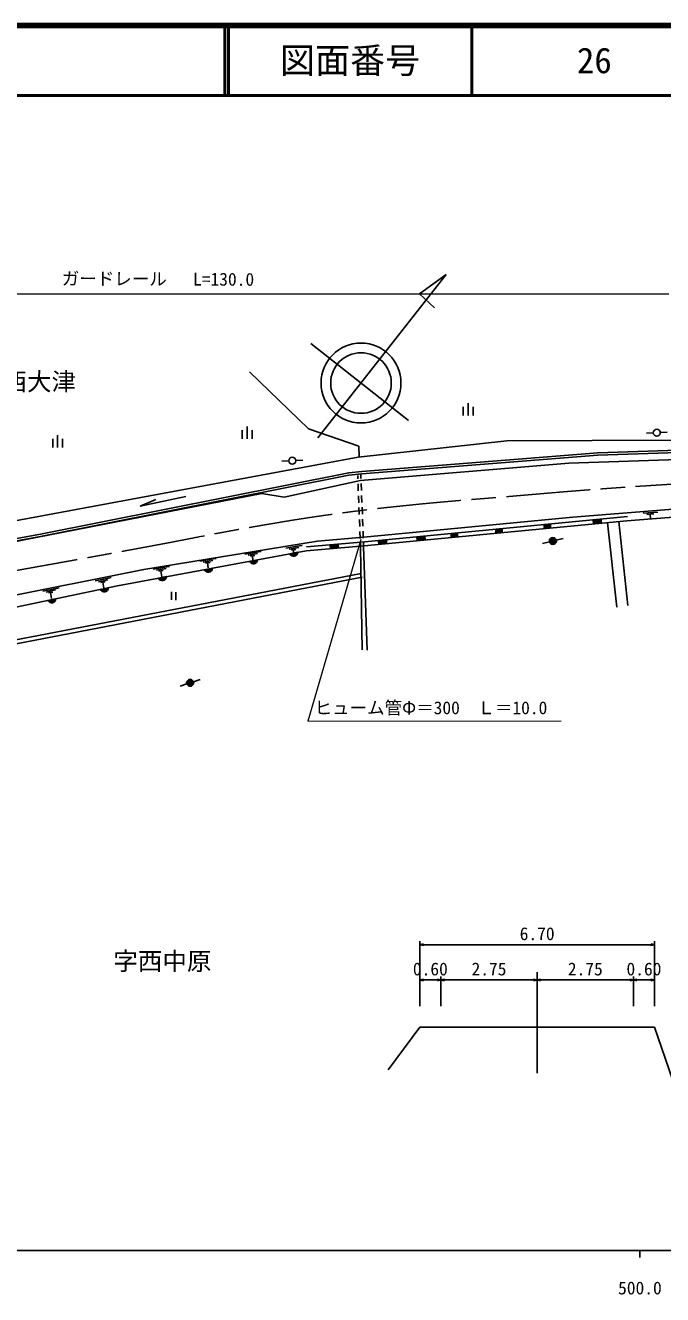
# Model space of a CAD drawing. Units: millimetres, scale not verified, with parts at other scales. Extents: x 40000 to 680000, y 20000 to 380000.
# Drawn here: x 480259 to 571239, y 198715 to 380000 of the extents above; entities that cross this region are included whole.
import ezdxf
from ezdxf.enums import TextEntityAlignment as Align

# ---------------------------------------------------------------- set-up
doc = ezdxf.new("R2010")
doc.units = ezdxf.units.MM
doc.header["$LTSCALE"] = 1000
doc.linetypes.add('CHAIN', pattern=[18.5, 12, -1.5, 3.5, -1.5])
for name, color, linetype, lineweight in [('M-BGD', 7, 'Continuous', 25), ('M-BMK', 2, 'CHAIN', 13), ('M-STR-HTXT', 7, 'Continuous', 13), ('M-TTL', 2, 'Continuous', 140), ('M-TTL-BAND', 7, 'Continuous', 25), ('M-TTL-LINE', 7, 'Continuous', 50)]:
    doc.layers.add(name, color=color, linetype=linetype, lineweight=lineweight)
doc.layers.add('M-BMK-HTXT', color=7, linetype='Continuous')
doc.layers.add('M-TTL-TXT', color=7, linetype='Continuous')
doc.styles.add('ＭＳ ゴシック', font='')
doc.styles.get('ＭＳ ゴシック').set_extended_font_data('MS Gothic')

msp = doc.modelspace()

# ---------------------------------------------------------------- hatches: boundary and pattern name
at = {"layer": 'M-BGD'}
for points in [[(555334, 308776), (554211, 308678), (554243, 308102), (555366, 308197)], [(562448, 309464), (561325, 309366), (561357, 308791), (562480, 308885)], [(531799, 306508), (530676, 306410), (530708, 305834), (531831, 305929)], [(537290, 307082), (536167, 306983), (536199, 306408), (537322, 306503)], [(542043, 307508), (540920, 307410), (540952, 306835), (542076, 306929)], [(548428, 308110), (547305, 308012), (547337, 307437), (548460, 307531)], [(556067, 306341, 0.41421), (555567, 306841, 0.41421), (555067, 306341, 1)], [(518016, 304525, 0.79803), (519153, 304739)], [(523788, 305816), (523820, 305241), (524943, 305336), (524911, 305915)], [(512266, 303443, 0.79803), (513404, 303657)], [(499249, 301043, 0.79803), (500382, 301277)], [(505825, 302249, 0.79803), (506964, 302456)], [(490968, 299436, 0.79803), (492101, 299670)], [(483480, 297864, 0.79803), (484613, 298098)], [(504284, 286097, 0.41421), (503784, 286597, 0.41421), (503284, 286097, 0.41421), (503784, 285597, 0.41421)]]:
    msp.add_hatch(color=256, dxfattribs=at).paths.add_polyline_path(points)

# ---------------------------------------------------------------- linework, layer by layer
for p, q in [((522023, 321080), (540340, 344416)), ((540340, 344416), (536512, 341662)), ((536512, 341662), (538648, 339658)), ((521023, 334580), (534939, 323562)), ((520682, 322382), (512258, 330503)), ((542780, 324297), (542780, 325522)), ((543480, 324297), (543480, 326047)), ((544180, 324297), (544180, 325522)), ((511929, 320947), (511929, 322697)), ((484165, 319714), (484165, 320939)), ((484865, 319714), (484865, 321464)), ((485565, 319714), (485565, 320939)), ((511229, 320947), (511229, 322172)), ((512629, 320947), (512629, 322172)), ((527867, 319910), (520682, 322382)), ((569915, 321796), (568916, 321746)), ((571912, 321896), (570914, 321846)), ((527759, 318323), (548976, 320657)), ((527924, 318416), (527867, 319910)), ((548976, 320657), (573349, 320737)), ((561995, 318945), (573431, 319320)), ((456893, 305197), (527759, 318323)), ((517864, 317797), (516865, 317747)), ((519862, 317897), (518863, 317847)), ((528116, 314988), (557844, 317454)), ((528297, 316271), (548791, 317923)), ((528297, 315925), (548791, 317578)), ((548791, 317923), (561995, 318945)), ((548791, 317578), (561995, 318600)), ((557844, 317454), (573509, 317994)), ((561995, 318600), (573452, 318975)), ((482429, 307330), (526461, 316081)), ((482429, 306985), (526461, 315735)), ((526461, 316081), (528297, 316271)), ((526461, 315735), (528297, 315925)), ((527708, 315733), (527728, 315220)), ((528155, 315783), (528175, 315270)), ((517220, 312611), (528116, 314988)), ((527755, 314521), (527794, 313522)), ((528202, 314571), (528241, 313571)), ((445276, 299726), (514024, 313159)), ((503144, 312701), (496669, 311308)), ((496669, 311308), (498882, 312291)), ((514024, 313159), (517220, 312611)), ((527821, 312822), (527860, 311823)), ((528268, 312872), (528307, 311873)), ((527887, 311124), (527926, 310124)), ((528334, 311173), (528373, 310174)), ((558436, 309771), (573917, 310977)), ((568462, 310325), (570573, 310494)), ((568997, 310156), (569982, 310213)), ((569447, 310184), (569503, 309509)), ((527953, 309425), (527992, 308426)), ((528400, 309474), (528439, 308475)), ((528590, 306917), (558436, 309771)), ((528630, 305648), (566153, 309230)), ((528723, 306251), (566247, 309833)), ((561325, 309366), (561357, 308791)), ((562448, 309464), (562480, 308885)), ((563390, 308967), (564689, 296903)), ((564986, 309119), (566276, 297130)), ((566153, 309230), (573983, 309850)), ((458453, 303017), (482429, 307330)), ((458453, 302672), (482429, 306985)), ((521988, 306317), (528590, 306917)), ((528019, 307726), (528058, 306727)), ((528466, 307776), (528505, 306776)), ((530676, 306410), (530708, 305834)), ((531799, 306508), (531831, 305929)), ((536167, 306983), (536199, 306408)), ((537290, 307082), (537322, 306503)), ((557023, 306702), (556053, 306462)), ((493422, 299958), (520347, 304948)), ((497170, 302302), (521988, 306317)), ((511567, 304479), (513524, 304798)), ((512059, 304330), (513407, 304585)), ((513524, 304798), (513905, 304868)), ((517444, 305327), (519401, 305646)), ((517936, 305178), (519284, 305433)), ((519153, 304739), (518016, 304525)), ((518263, 305047), (518892, 305149)), ((518543, 305090), (518558, 304726)), ((519401, 305646), (519782, 305716)), ((520347, 304948), (528630, 305648)), ((520388, 305517), (528723, 306251)), ((523788, 305816), (523820, 305241)), ((524911, 305915), (524943, 305336)), ((528085, 306027), (528105, 305514)), ((528105, 305514), (528353, 290831)), ((528532, 306077), (528552, 305564)), ((528552, 305564), (529048, 290782)), ((555082, 306221), (554111, 305981)), ((505171, 303468), (507128, 303788)), ((505663, 303320), (507011, 303575)), ((505990, 303188), (506619, 303291)), ((506270, 303232), (506349, 302524)), ((507128, 303788), (507509, 303857)), ((513404, 303657), (512266, 303443)), ((512386, 304198), (513016, 304301)), ((512666, 304242), (512755, 303600)), ((469102, 296668), (497170, 302302)), ((470265, 290576), (528217, 301690)), ((470381, 290056), (528332, 301170)), ((490201, 300662), (492148, 301040)), ((492148, 301040), (492527, 301121)), ((498495, 302329), (500452, 302648)), ((498987, 302180), (500335, 302435)), ((500382, 301277), (499249, 301043)), ((499314, 302048), (499943, 302151)), ((499593, 302092), (499725, 301252)), ((500452, 302648), (500833, 302718)), ((506964, 302456), (505825, 302249)), ((469233, 294878), (493422, 299958)), ((482738, 299197), (484685, 299576)), ((483234, 299063), (484574, 299359)), ((484685, 299576), (485063, 299657)), ((490698, 300528), (492037, 300824)), ((492101, 299670), (490968, 299436)), ((491028, 300406), (491654, 300528)), ((491307, 300458), (491462, 299626)), ((484613, 298098), (483480, 297864)), ((483565, 298942), (484191, 299063)), ((483843, 298994), (484002, 298121)), ((501103, 299096), (501103, 297934)), ((501724, 299042), (501724, 297880)), ((505209, 286566), (504259, 286254)), ((503309, 285941), (502359, 285629)), ((536577, 239903), (536577, 249196)), ((536577, 248696), (537077, 248821)), ((536577, 248696), (570077, 248696)), ((536577, 248696), (537077, 248571)), ((570077, 248696), (569577, 248821)), ((570077, 248696), (569577, 248571)), ((570077, 239903), (570077, 249196)), ((553327, 244754), (553327, 230335)), ((536577, 239903), (536577, 244160)), ((536577, 243660), (537077, 243785)), ((536577, 243660), (539577, 243660)), ((536577, 243660), (537077, 243535)), ((539577, 243660), (539077, 243785)), ((539577, 243660), (539077, 243535)), ((539577, 239903), (539577, 244160)), ((539577, 239903), (539577, 244160)), ((539577, 243660), (540077, 243785)), ((539577, 243660), (553327, 243660)), ((539577, 243660), (540077, 243535)), ((553327, 243660), (552827, 243785)), ((553327, 243660), (552827, 243535)), ((553327, 239903), (553327, 244160)), ((553327, 239903), (553327, 244160)), ((553327, 243660), (553827, 243785)), ((553327, 243660), (567077, 243660)), ((553327, 243660), (553827, 243535)), ((567077, 243660), (566577, 243785)), ((567077, 243660), (566577, 243535)), ((567077, 239903), (567077, 244160)), ((567077, 239903), (567077, 244160)), ((567077, 243660), (567577, 243785)), ((567077, 243660), (570077, 243660)), ((567077, 243660), (567577, 243535)), ((570077, 243660), (569577, 243785)), ((570077, 243660), (569577, 243535)), ((570077, 239903), (570077, 244160)), ((536577, 236903), (532047, 230809)), ((539577, 236903), (536577, 236903)), ((553327, 236903), (539577, 236903)), ((553327, 236903), (567077, 236903)), ((567077, 236903), (570077, 236903)), ((570077, 236903), (572635, 229425))]:
    msp.add_line(p, q, dxfattribs=at)
for centre, radius in [((528175, 328918), 5699), ((528175, 328918), 4328), ((570414, 321821), 500), ((518364, 317822), 500), ((555567, 306341), 500), ((503784, 286097), 500)]:
    msp.add_circle(centre, radius, dxfattribs=at)
for centre, start, end in [((518560, 304761), 203.47602, 357.83924), ((512811, 303680), 203.47602, 357.83924), ((499789, 301289), 204.49876, 358.86198), ((506371, 302482), 203.1459, 357.50912), ((491508, 299682), 204.49876, 358.86198), ((484020, 298110), 204.49876, 358.86198)]:
    msp.add_arc(centre, 593, start, end, dxfattribs=at)
at = {"layer": 'M-BMK'}
msp.add_open_spline([(475824, 301601), (486469, 303506), (489158, 303980), (497694, 305559), (503853, 306698), (507281, 307454), (513454, 308513), (517679, 309237), (520048, 309636), (524294, 310223), (528800, 310847), (531335, 311114), (535861, 311573), (541144, 312109), (544115, 312298), (549407, 312744), (554498, 313174), (557348, 313444), (562443, 313816), (566841, 314137), (568243, 314227), (573709, 314559)], degree=3, knots=[0, 0, 0, 0, 1, 1, 1, 2, 2, 2, 3, 3, 3, 4, 4, 4, 5, 5, 5, 6, 6, 6, 7, 7, 7, 7], dxfattribs=at)
at = {"layer": 'M-STR-HTXT'}
for p, q in [((446461, 341667), (572130, 341667)), ((528133, 306583), (520604, 280637)), ((520604, 280637), (556744, 280672))]:
    msp.add_line(p, q, dxfattribs=at)
at = {"layer": 'M-TTL'}
msp.add_line((680000, 380000), (40000, 380000), dxfattribs=at)
at = {"layer": 'M-TTL-BAND'}
for p, q in [((40000, 205000), (579000, 205000)), ((568000, 205000), (568000, 204000))]:
    msp.add_line(p, q, dxfattribs=at)
at = {"layer": 'M-TTL-LINE'}
for p, q in [((508747, 380000), (508747, 370000)), ((509247, 380000), (509247, 370000)), ((543997, 380000), (543997, 370000)), ((40000, 370000), (680000, 370000))]:
    msp.add_line(p, q, dxfattribs=at)

# ---------------------------------------------------------------- texts
at = {"layer": 'M-BGD', "style": 'ＭＳ ゴシック'}
for s, p in [('6.70', (553327, 248796)), ('0.60', (538077, 243760)), ('2.75', (546452, 243760)), ('2.75', (560202, 243760)), ('0.60', (568577, 243760))]:
    msp.add_text(s, height=1833, dxfattribs=at).set_placement(p, align=Align.BOTTOM_CENTER)
at = {"layer": 'M-BMK-HTXT', "style": 'ＭＳ ゴシック'}
for s, p in [('字下西大津', (469986, 327074)), ('字西中原', (492817, 244294))]:
    msp.add_text(s, height=2566, dxfattribs=at).set_placement(p, align=Align.BOTTOM_LEFT)
at = {"layer": 'M-STR-HTXT', "style": 'ＭＳ ゴシック'}
msp.add_text('ガードレール   L=130.0', height=1833, rotation=359.734, dxfattribs=at).set_placement((485445, 342385), align=Align.BOTTOM_LEFT)
msp.add_text('ヒューム管Φ＝300\u3000Ｌ＝10.0', height=1833, dxfattribs=at).set_placement((521545, 281065), align=Align.BOTTOM_LEFT)
at = {"layer": 'M-TTL-BAND', "style": 'ＭＳ ゴシック'}
msp.add_text('500.0', height=1833, dxfattribs=at).set_placement((568000, 198195), align=Align.BOTTOM_CENTER)
at = {"layer": 'M-TTL-TXT', "style": 'ＭＳ ゴシック'}
for s, p in [('図面番号', (526622, 375000)), ('26', (561497, 375000))]:
    msp.add_text(s, height=3666, dxfattribs=at).set_placement(p, align=Align.MIDDLE_CENTER)

doc.saveas('drawing.dxf')
